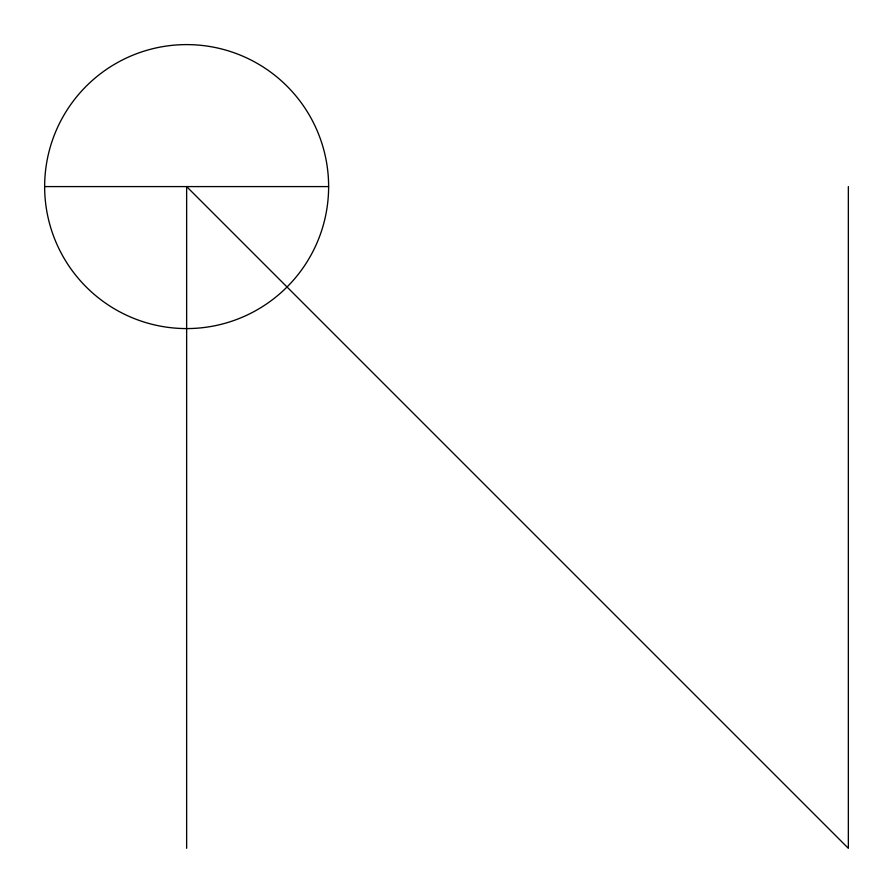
<?xml version="1.0" encoding="UTF-8"?>
<svg xmlns="http://www.w3.org/2000/svg" width="893" height="893" viewBox="0 0 893 893"><rect width="100%" height="100%" fill="white"/><g stroke="black" fill="none" stroke-linecap="round" stroke-linejoin="round"><path stroke-width="1.34" d="M44.65 186.592L328.624 186.592A141.987 141.987 0 0 0 115.643 63.626A141.987 141.987 0 0 0 115.643 309.558A141.987 141.987 0 0 0 328.624 186.592M848.35 186.592L848.35 848.305L186.637 186.592L186.637 848.305"/></g></svg>
